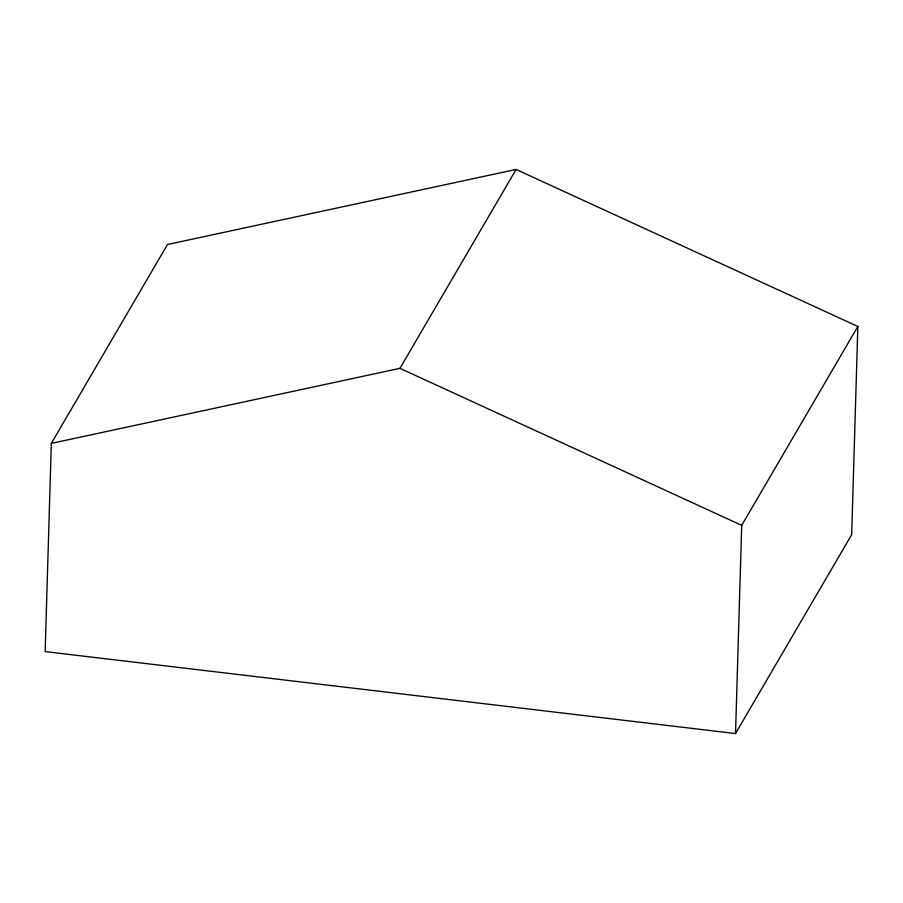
<?xml version="1.0" encoding="UTF-8"?>
<svg xmlns="http://www.w3.org/2000/svg" width="903" height="903" viewBox="0 0 903 903"><rect width="100%" height="100%" fill="white"/><g stroke="black" fill="none" stroke-linecap="round" stroke-linejoin="round"><path stroke-width="1.35" d="M51.324 443.396L45.15 651.594L735.527 733.552L851.676 534.666L857.85 326.468L516.098 169.448L167.473 244.51L51.324 443.396L399.961 368.334L741.713 525.354L735.527 733.552M399.961 368.334L516.098 169.448M741.713 525.354L857.85 326.468"/></g></svg>
